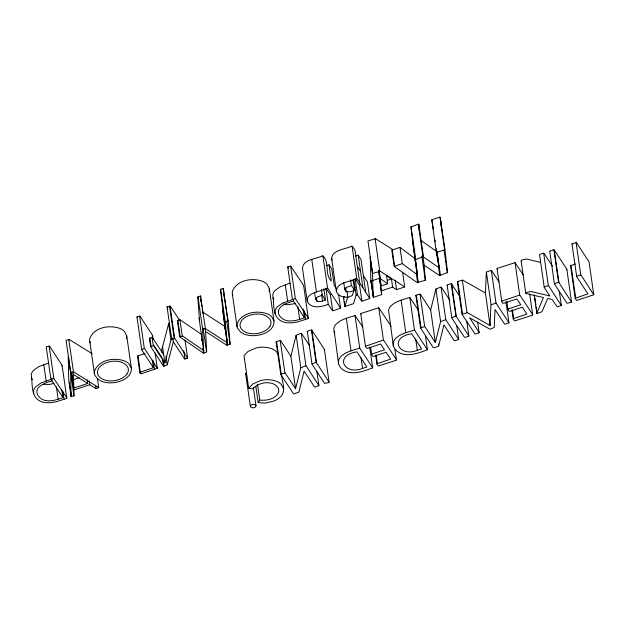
<?xml version="1.0" encoding="UTF-8"?>
<svg xmlns="http://www.w3.org/2000/svg" width="625" height="625" viewBox="0 0 625 625"><rect width="100%" height="100%" fill="white"/><g stroke="black" fill="none" stroke-linecap="round" stroke-linejoin="round"><path stroke-width="0.94" d="M328.258 304.375C321.938 306.656 312.938 309.047 308.031 302.891C303.602 292.555 321.75 291.375 327 288.445L328 288.633L340.578 308.156L333.297 310.703L332.289 310.516L328.258 304.375L325.914 288.109L329.945 294.25L330.953 294.438M346.984 291.703L347.766 297.125C343.32 297.539 337.703 296.055 336.352 291.234L331.664 258.703C332.211 249.461 345.328 249.461 351.484 246.266L352.492 246.453L355.023 250.312L359.711 282.844M336.352 291.234C336.898 281.992 350.016 281.992 356.172 278.797L357.18 278.984L369.758 298.508L362.477 301.055L361.469 300.867L357.438 294.727L355.234 279.414M490.078 325.523L490.891 304.945L496 303.047L508.977 322.82L505.469 324.117L504.469 323.93L495.016 309.523L494.234 327.453L490.617 329.031L489.586 328.984L469.57 317.766L479.109 332.312L478.664 332.984L475.008 334.055L462.039 314.273L467.469 312.688L490.078 325.523L485.391 292.984L486.375 272.094L490.711 270.57L491.719 270.758L499.047 281.93M126.586 338.758L126.703 335.703L124.461 331.477A18.242 11.258 -8.2 0 0 119.789 328.398C109.5 324.703 94.43 327.125 89.883 338.281A18.242 11.258 -8.2 0 0 90.203 342.805M269.195 291.594L269.312 288.539L267.07 284.32A18.242 11.258 -8.2 0 0 262.398 281.234C252.109 277.539 237.039 279.969 232.492 291.125A18.242 11.258 -8.2 0 0 232.812 295.648M281.656 375.328C282.18 382.445 286.812 392.047 279.758 397.539A17.711 10.93 -8.2 0 1 274.258 400.922L265.336 403.078L258.164 402.594L259.773 400.117C266.172 400.742 273.625 399.523 277.695 394.031A14.164 8.742 -8.2 0 0 277.781 387.344L276.008 385.414L273.531 383.969A13.445 8.297 -8.2 0 0 263.648 382.938L257.969 384.656L252.406 388.883L248.68 388.133L243.992 355.602L248.102 351.406L256.164 347.961A17.711 10.93 -8.2 0 1 263.352 347.148L267.922 347.609L272 348.844A18.68 11.523 -8.2 0 1 276.633 351.953L278.453 354.727M248.68 388.133L252.789 383.945L260.852 380.492A17.711 10.93 -8.2 0 1 268.039 379.68L272.609 380.141L276.688 381.375A18.68 11.523 -8.2 0 1 281.32 384.484L283.586 388.727M540.477 262.32L526.469 259.023C525.391 259.273 520.305 259.75 521.438 261.039M544.25 287.094L547.75 285.789L548.758 285.977L561.336 305.508L557.219 306.867L552.156 299.5L547.656 298.484L542.031 311.719L537.125 313.57L536.828 313.125L543.43 297.516L526.125 293.57C524.992 292.281 530.078 291.805 531.164 291.555L549.828 295.953L544.258 287.469L539.562 254.555L543.062 253.258L544.07 253.445L552.445 266.211M438.703 345.852L443.914 324.891L454.188 340.555L455.195 340.742L458.703 339.445L445.766 319.688L440.609 321.57L435.352 342.539L425.078 326.883L424.07 326.695L420.563 327.992L433.141 347.516L434.047 347.734L438.016 346.422L438.703 345.852L438.422 343.938M295.555 388.773L300.812 367.797L305.422 365.93L306.328 366.148L318.906 385.672L315.398 386.977L314.391 386.781L304.117 371.125L298.906 392.078L293.695 393.977L280.781 374.602L281.227 373.93L285.281 373.109L295.555 388.773L290.867 356.234L296.125 335.266L300.727 333.398L301.641 333.617L309.492 345.586M435.352 342.539L430.664 310.008L435.922 289.039L440.531 287.164L441.438 287.391L449.812 300.148M169.391 323.07L168.656 323.664L161.711 349.953L162.102 352.664M172.797 337.969L173.344 341.797L167.25 364.812L163.547 366.211L150.617 346.461L153.68 345.828L164.906 362.945L171 339.93L168.656 323.664M425.305 280.18L424.188 265.242L418.328 224.195L410.891 227.039L415.844 265.367L415.07 258.664L399.969 247.375L391.805 250.133L394.148 266.398L417.125 282.57L424.852 280.43L425.305 280.18L421.852 256.258M354.961 287.023L352.312 295.547L347.125 297.617M353.875 279.516L356.133 295.156L353.484 303.68L344.789 306.594L343.594 298.156L344.195 296.32M205.148 328.586L205.555 331.453L226.594 345.125L230.117 344.273L228.195 321.258L223.125 288.352L220.461 289.555L225.203 328.938L224.734 329.008M347.766 297.125L344.789 306.594M253.406 387.703L256.031 405.883L255.148 407.211L253.102 407.891L251.141 407.5L250.344 406.289L245.656 373.758L246.516 372.469M250.344 406.289L251.203 405L253.25 404.32L255.234 404.672L256.031 405.883M68.406 356.531L70.586 372.891L71.133 396.562L73.984 395.898L71.641 379.633L71.508 371.781L73.852 388.055L87.742 383.461L87.219 379.844M73.984 395.898L73.883 389.984L71.539 373.719M220.594 289.203L225.281 321.734L227.289 342.773L205.18 328.453L202.5 329.578L203.727 350.562L182.711 336.125L179.719 336.852L203.078 352.898L204.18 352.953L206.711 351.695L205.555 331.453M370.297 257.156L370.852 280.656L373.57 297.297L381.672 294.609L378.766 270.656M381.672 294.609L379.141 274.539M441.359 226.859L440.305 217.484L439.406 217.188L431.828 219.797L433.383 229.578M431.828 219.797L436.383 252.688L439.086 267.758L423.016 256.727L415.578 259.57L417.414 274.93L402.312 263.648L394.148 266.398M205.391 328.531L200.492 295.922L197.812 297.047L199.492 320.422M68.242 356.625L68.727 380.109L71.133 396.562M370.133 257.242L372.477 273.508L373.195 296.922M424.188 265.242L439.188 275.273L440.234 275.344L447.516 272.523L444.992 250.016L440.242 217.297M315.547 299.031L317.531 296.961L322.258 295.227L325.445 300.086L320.562 301.531L317.031 301.281L315.547 299.031L314.586 292.336M344.727 289.383L346.711 287.312L351.438 285.578L354.625 290.438L349.742 291.883L346.211 291.633L344.727 289.383L343.766 282.688M171 339.93L174.203 338.523L175.062 338.758L187.641 358.281L184.578 358.914L173.344 341.797M97.469 379.047L98.711 387.656L96.695 388.492L95.648 388.422L89.758 384.742L89.234 381.125M402.633 272.57L404.703 286.922L396.547 289.688L392.617 287.125L391.445 278.992L386.516 275.617L387.688 283.75L381.016 285.953L378.797 270.594M179.719 336.852L177.375 320.586L179.922 319.695L201.383 334.297L201.633 336.719M136.992 317.266L137.438 316.594L140.039 316.258L152.602 335.406L153.164 339.609M61.664 365.992L62.109 365.328L49.547 346.18L46.219 346.758L50.906 379.289M152.156 336.07L152.617 335.781M149.453 338.703L149.898 338.039L152.508 337.695L163.734 354.812M139.844 372.312L153.414 367.688L141.68 349.797L143.719 348.602L144.727 348.789L157.305 368.312L141.406 373.711L140.398 373.523L139.859 372.695L137.5 356.047L144.953 353.445M33.68 393.836L33.594 390.914A15.227 9.391 -8.2 0 1 35.836 386.695L41.016 382.953L53.836 378.461L66.797 397.859L66.352 398.531L56.422 401.719L51.141 402.68L46.352 402.719A15.227 9.391 -8.2 0 1 40.359 401.227C30.398 396.641 32.82 383.57 31.25 374.648A15.227 9.391 -8.2 0 1 33.492 370.43L38.672 366.688L48.562 363.023M275.188 313.969L275.102 311.047A15.227 9.391 -8.2 0 1 277.344 306.836L282.531 303.094L295.344 298.602L308.312 317.992L307.867 318.664L297.93 321.852L292.648 322.812L287.859 322.859A15.227 9.391 -8.2 0 1 281.875 321.367C271.906 316.781 274.336 303.711 272.758 294.781A15.227 9.391 -8.2 0 1 275 290.57L280.188 286.82L290.07 283.164M276.094 342.062L276.539 341.398L280.594 340.578L290.867 356.234M307.336 331.352L310.844 330.055L311.844 330.242L324.406 349.391L329.109 382.297L328.656 382.586L324.594 383.406L312.031 364.266L307.344 331.727M360.773 314.062L361.219 313.391L378.758 307.734L391.195 326.328M323.961 350.055L324.422 349.766M415.891 295.836L416.336 295.164L419.383 294.156L420.391 294.352L430.664 310.008M312.023 363.883L315.531 362.586L316.531 362.773L329.109 382.297M447.148 285.5L447.586 284.828L450.641 283.82L451.648 284.016L459.5 295.977M457.359 282.125L457.805 281.453L462.781 280.156L485.391 292.984M376.93 363.805L390.594 359.148L386.078 352.266L373.688 356.359L372.688 356.172L371.656 354.602L372.094 353.93L384.484 349.836L380.656 344L367.5 348.359L366.492 348.164L365.445 346.219L382.836 340.328L383.844 340.516L396.406 359.664L395.961 360.328L378.375 366.008L376.945 364.188L375.688 355.195M497.047 269L497.492 268.328L515.039 262.664L523.289 274.883M549.766 251.18L553.273 249.883L554.281 250.07L566.844 269.219L571.539 302.133L571.086 302.422L567.031 303.242L554.469 284.094L549.781 251.562M338.57 363.836L338.508 360.914A15.477 9.547 -8.2 0 1 340.781 356.68C345.789 351.602 353.242 350.242 359.727 348.109L372.703 367.883C365.875 370.352 358.711 373.289 351.266 372.664A15.477 9.547 -8.2 0 1 345.242 371.172L342.133 369.258L339.844 366.719L338.57 363.836L333.82 328.383A15.477 9.547 -8.2 0 1 336.094 324.148C341.102 319.07 348.555 317.711 355.039 315.578L362.766 326.992M451.82 317.656L455.328 316.359L456.336 316.547L468.906 336.07L465.398 337.367L464.398 337.18L451.836 318.031L447.133 285.125M571.984 244.219L572.43 243.547L576.484 242.727L589.047 261.875L593.75 294.789L576.672 300.438L575.242 298.609L570.539 265.703L575.367 263.969M513.211 318.742L526.875 314.086L522.352 307.195L509.969 311.297L508.961 311.102L507.93 309.531L508.375 308.867L520.758 304.766L516.938 298.938L503.773 303.289L502.766 303.102L501.727 301.148L519.117 295.258L520.125 295.453L532.688 314.594L532.242 315.266L514.648 320.945L513.219 319.125L511.969 310.133M393.312 345.734L393.25 342.812A15.477 9.547 -8.2 0 1 395.523 338.578C400.531 333.5 407.984 332.141 414.469 330.008L427.445 349.781C420.617 352.25 413.453 355.188 406.008 354.562A15.477 9.547 -8.2 0 1 399.984 353.07L396.875 351.156L394.586 348.617L393.312 345.734L388.562 310.281A15.477 9.547 -8.2 0 1 390.836 306.047C395.844 300.969 403.297 299.609 409.781 297.477L418.555 310.492M566.398 269.891L566.852 269.602M554.453 283.719L557.961 282.414L558.969 282.602L571.539 302.133M575.227 298.234L587.922 293.898L576.672 276.75L577.117 276.078L580.172 275.07L581.172 275.258L593.75 294.789M71.172 379.891L71.641 379.633M225.281 321.734L228.125 321.07M379.328 278.344L371.227 281.023L371.5 282.938M436.516 252.336L444.93 249.828M70.586 372.891L73.977 372.086L98.711 387.656M372.477 273.508L380.258 271.25L404.703 286.922M326.273 265.727L329.031 264.82L331.375 281.086C324.258 274.352 329.961 262.43 322.914 255.852L322.305 255.914C316.148 259.109 303.031 259.109 302.484 268.352L307.172 300.891M171.734 339.336L167.047 306.805L170.375 306.227L179.797 320.586M292.414 299.43L287.727 266.898L290.656 266.062L303.625 285.461L308.32 318.375M355.453 256.078L358.211 255.172L361.023 259.453L365.711 291.984M62.93 397.609L52.016 380.977C45.68 382.5 32.812 387.008 38.07 395.711C43.828 403.828 55.219 400.57 62.93 397.609L61.82 389.953M304.438 317.75L293.523 301.117C287.188 302.641 274.32 307.148 279.578 315.844C285.336 323.969 296.734 320.703 304.438 317.75L303.195 309.133M73.602 379.609L79.156 377.773M415.922 266.344L418.328 282.586M437.891 259.078L436.742 251.492L421.148 240.586M387.164 280.406L391.445 278.992M356.133 295.156L357.438 294.727M73.883 389.984L89.758 384.742M381.484 290.805L392.617 287.125M362.57 368.414L366.875 366.992L356.938 351.852C333.68 355.461 344.109 375.805 362.57 368.414L361.055 357.891M417.312 350.312L421.617 348.891L411.68 333.742C388.422 337.359 398.852 357.703 417.312 350.312L415.656 338.836M295.562 303.555L287.648 304.75L283.336 304.023M54.055 383.422L49.102 384.469L43.438 384.336M92.18 353.758L69.289 339.547L66.062 340.266L70.75 372.805M392.539 249.437L375.57 238.719L367.953 240.891L372.641 273.422M355.094 278.461L359.125 284.602L360.133 284.789M418.328 224.195L418.805 224.32L423.492 256.852M343.906 298.602L343.594 298.156M203.047 312.266L224.945 326.508L225.203 328.938M72.914 371.547L73.328 374.414L87.742 383.461M379.195 271.023L380.305 278.68L387.688 283.75M357.367 266.578L360.555 271.438M363.367 275.719L367.398 281.867L369.758 298.508M329.031 264.82L331.844 269.102L334.188 285.367L336.711 289.211M287.727 266.898L288.469 268.023M167.047 306.805L167.852 308.031M153.641 345.086L161.492 357.055M272.844 297.703L273.492 299.156M31.336 377.57L32.305 379.742M333.883 331.305L334.836 333.461M331.664 258.703L332.234 260.039M370.852 280.656L373.258 297.109M223.438 288.539L223.844 292.5M245.656 373.758L245.859 374.422M274 321.07L271.758 316.852A18.242 11.258 -8.2 0 0 267.086 313.773C256.797 310.07 241.727 312.5 237.18 323.656A18.242 11.258 -8.2 0 0 237.5 328.18L240.609 332.117L243.977 334.016A18.625 11.492 -8.2 0 0 252.703 335.688C261.352 335.758 274.289 331.523 274 321.07L269.312 288.539M131.391 368.234L129.148 364.008A18.242 11.258 -8.2 0 0 124.477 360.93C114.188 357.234 99.117 359.656 94.57 370.82A18.242 11.258 -8.2 0 0 94.891 375.336L98 379.273L101.367 381.18A18.625 11.492 -8.2 0 0 110.094 382.852C118.742 382.914 131.68 378.68 131.391 368.234L126.703 335.703M576.086 242.477L580.773 275.008M571.977 243.836L576.664 276.367M570.992 265.414L575.68 297.945M554.281 250.07L558.969 282.602M553.875 249.82L558.562 282.352M559.266 291.156L561.336 305.508M543.672 253.195L548.359 285.727M534.922 298.266L535.883 304.961M536.156 306.875L537.125 313.57M534.211 294.945L536.852 313.43M529.664 293.922L532.695 314.977M521.094 260.609L525.742 293.352M515.039 262.664L519.727 295.203M512.422 309.844L513.664 318.453M506.812 301.5L507.914 309.156M505.945 301.766L508.977 322.82M497.039 268.617L501.727 301.148M491.312 270.508L496 303.047M486.375 272.094L491.062 304.625M477.609 322.164L479.125 332.695M462.328 280.047L467.016 312.578M466.836 321.719L468.906 336.07M457.805 281.453L462.492 313.984M457.352 281.742L462.039 314.273M451.648 284.016L456.336 316.547M451.242 283.766L455.93 316.297M456.773 326.047L458.703 339.445M439.93 217.109L444.617 249.648M444.031 249.922L447.344 272.891M436.992 251.359L440.438 275.273M435.086 240.008L435.367 241.922M436.328 248.625L436.609 250.539M436.742 251.492L439.086 267.758M438.445 266.812L439.687 275.422M441.078 287.156L445.766 319.688M435.922 289.039L440.609 321.57M411.039 226.641L415.727 259.172M412.727 242.391L417.414 274.93M419.992 294.094L424.68 326.633M425.516 336.383L427.445 349.781M416.242 273.148L417.617 282.719M416.336 295.164L421.023 327.703M415.875 295.461L420.563 327.992M409.781 297.477L414.469 330.008M399.969 247.375L402.312 263.648M401.094 300.211L405.781 332.742M392.25 249.828L394.594 266.094M395.172 280.117L396.547 289.688M394.906 349.516L396.422 360.039M375.07 238.57L379.758 271.102M378.758 307.734L383.445 340.266M371.773 284.852L372.188 287.727M372.469 289.641L373.57 297.297M376.148 354.906L377.383 363.516M358.211 255.172L362.898 287.703M370.672 347.523L371.641 354.219M369.664 346.836L372.703 367.883M359.523 284.852L361.867 301.117M352.094 246.203L356.781 278.734M360.758 313.688L365.445 346.219M353.109 279.914L354.625 290.438M350.609 279.836L351.438 285.578M355.039 315.578L359.727 348.109M345.656 287.805L346.211 291.633M344.297 301.312L345.078 306.734M346.352 318.312L351.039 350.844M338.648 294.766L340.578 308.156M330.344 294.5L332.688 310.766M322.914 255.852L327.602 288.383M323.797 288.602L325.445 300.086M321.43 289.484L322.258 295.227M321.625 294.336L322.594 301.031M311.758 259.398L316.445 291.938M316.477 297.453L317.031 301.281M311.844 330.242L316.531 362.773M311.445 329.992L316.133 362.523M316.836 371.32L318.906 385.672M304.305 310.82L305.539 319.43M297.852 306.891L299.648 319.328M301.281 333.391L305.969 365.922M290.656 266.062L295.344 298.602M293.25 299.203L293.523 301.117M296.125 335.266L300.812 367.797M285.281 284.75L287.625 301.016M280.195 340.328L284.883 372.859M276.539 341.398L281.227 373.93M276.078 341.688L280.766 374.219M257.57 384.805L259.773 400.117M255.82 386.328L258.164 402.594M232.375 294.18L237.062 326.711M223.125 288.352L227.82 320.883M226.805 321.305L230.117 344.273M222.602 310.234L227.289 342.773M225.336 329.891L227.547 345.203M226.531 341.445L227.078 345.273M200.867 298.922L201.281 301.797M201.562 303.703L201.977 306.578M202.25 308.492L202.938 313.273M203.117 328.141L206.562 352.062M197.969 296.648L202.656 329.18M199.039 318.031L203.977 352.984M201.492 338.695L201.773 340.609M202.875 348.266L203.562 353.055M185.016 340.102L187.641 358.281M179.922 319.695L182.266 335.961M183.734 350.555L184.977 359.164M177.82 320.281L180.164 336.547M170.016 305.992L174.703 338.531M169.516 305.992L174.203 338.523M166.008 356.203L167.25 364.812M162.562 346.68L164.906 362.945M163.141 359.898L164.055 366.219M162.375 358.078L163.547 366.211M155.094 353.008L157.305 368.312M152.102 337.445L153.273 345.578M153.281 360.758L154.523 369.375M149.898 338.039L151.07 346.172M149.445 338.328L150.617 346.461M152.312 360.031L153.414 367.688M139.641 316.008L144.328 348.539M136.977 316.883L141.664 349.422M140.523 371.859L140.805 373.773M137.961 355.758L140.305 372.023M89.766 341.336L94.453 373.867M95.703 385.711L96.117 388.578M68.781 339.406L73.469 371.938M69.375 382.398L69.656 384.312M69.93 386.227L71.445 396.75M62.125 365.703L66.812 398.242M62.93 391.641L64.031 399.297M56.344 386.758L58.133 399.195M49.148 345.93L53.836 378.461M51.602 378.109L52.016 380.977M43.773 364.609L46.117 380.875M441.563 228.734L441.773 230.609M380.305 278.68L381.016 285.953M379.844 277.82L380.312 282.672M224.102 295.336L224.266 297.227M418.805 224.32L419.344 230.844M200.703 295.992L200.789 297.461M200.922 299.883L201.031 301.812M73.328 374.414L73.852 388.055M72.68 379.914L72.711 381.852M127.133 373.797C124.211 377.836 119.344 379.789 114.586 380.664A15.523 9.578 -8.2 0 1 103.32 379.523L100.523 377.93L98.555 375.812A15.922 9.828 -8.2 0 1 98.68 368.266A15.461 9.539 -8.2 0 1 103.609 363.922C110.898 360.266 121.625 359.43 127.297 366.305A15.727 9.703 -8.2 0 1 127.133 373.797M269.742 326.641C266.82 330.68 261.953 332.625 257.195 333.5A15.523 9.578 -8.2 0 1 245.93 332.367L243.133 330.766L241.164 328.656A15.922 9.828 -8.2 0 1 241.289 321.109A15.461 9.539 -8.2 0 1 246.219 316.766C253.508 313.102 264.234 312.273 269.906 319.148A15.727 9.703 -8.2 0 1 269.742 326.641"/></g></svg>
